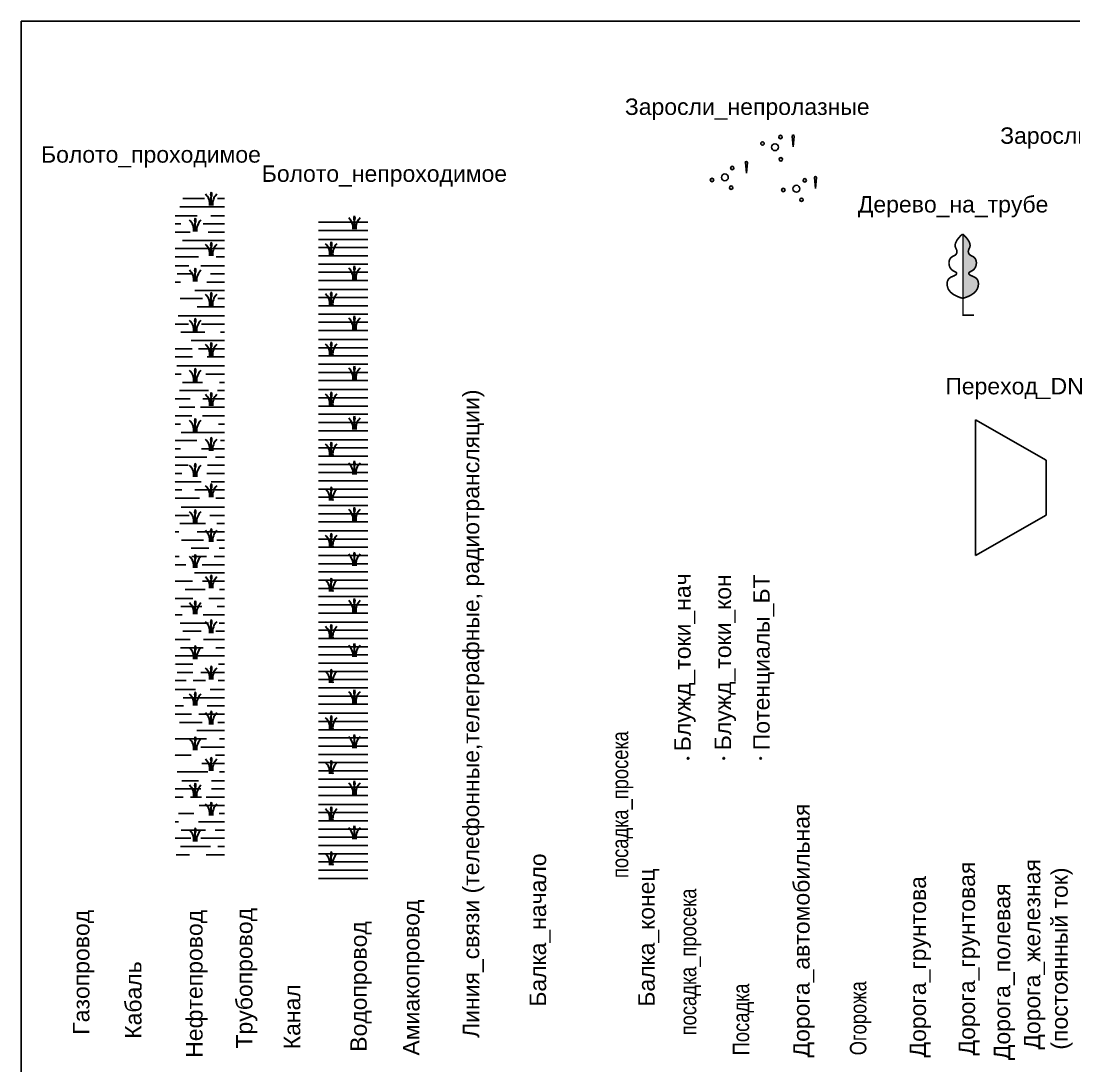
# Model space of a CAD drawing. Header units: millimetres. Extents: x -226 to 1784, y 0 to 1137.
# Drawn here: x -226.4 to -162.3, y 176.4 to 239.9 of the extents above; entities that cross this region are included whole.
import ezdxf

# ---------------------------------------------------------------- set-up
doc = ezdxf.new("R2010")
doc.units = ezdxf.units.MM
doc.layers.add('Перешкоди', color=7, linetype='Continuous')
doc.layers.add('Текст', color=7, linetype='Continuous')
doc.styles.get("Standard").update_dxf_attribs({"font": 'arial.ttf'})

# ---------------------------------------------------------------- blocks, each defined once
blk = doc.blocks.new('Дерево_на_трубе')
at = {"layer": 'Перешкоди', "linetype": 'ByBlock', "lineweight": 15}
blk.add_hatch(color=3, dxfattribs=at).paths.add_polyline_path([(0.784, 2.982), (0.803, 3.057), (0.813, 3.138), (0.813, 3.219), (0.802, 3.293), (0.781, 3.362), (0.75, 3.424), (0.708, 3.48), (0.656, 3.529), (0.593, 3.573), (0.52, 3.61), (0.449, 3.647), (0.394, 3.69), (0.355, 3.739), (0.331, 3.794), (0.322, 3.854), (0.329, 3.921), (0.351, 3.993), (0.389, 4.072), (0.423, 4.156), (0.433, 4.247), (0.419, 4.344), (0.381, 4.447), (0.319, 4.557), (0.233, 4.673), (0.123, 4.796), (0, 4.914), (0, 1.025), (0.168, 1.079), (0.342, 1.149), (0.494, 1.227), (0.623, 1.312), (0.73, 1.405), (0.815, 1.505), (0.876, 1.613), (0.916, 1.728), (0.935, 1.842), (0.938, 1.946), (0.924, 2.04), (0.893, 2.124), (0.845, 2.198), (0.779, 2.262), (0.697, 2.317), (0.599, 2.362), (0.503, 2.401), (0.43, 2.44), (0.381, 2.478), (0.354, 2.516), (0.351, 2.553), (0.371, 2.59), (0.414, 2.626), (0.481, 2.661), (0.554, 2.7), (0.618, 2.744), (0.673, 2.795), (0.719, 2.851), (0.756, 2.914)])
at = {"layer": 'Перешкоди', "color": 3, "linetype": 'ByBlock', "lineweight": 15, "const_width": 0.1}
for points in [[(0.006, 1.015), (-0.191, 1.077), (-0.366, 1.146), (-0.518, 1.223), (-0.648, 1.307), (-0.756, 1.399), (-0.841, 1.499), (-0.903, 1.606), (-0.943, 1.721), (-0.964, 1.835), (-0.967, 1.938), (-0.954, 2.033), (-0.923, 2.117), (-0.875, 2.192), (-0.811, 2.256), (-0.729, 2.312), (-0.631, 2.357), (-0.535, 2.397), (-0.463, 2.436), (-0.414, 2.475), (-0.388, 2.513), (-0.385, 2.55), (-0.405, 2.587), (-0.448, 2.623), (-0.515, 2.658), (-0.589, 2.695), (-0.653, 2.739), (-0.709, 2.789), (-0.755, 2.845), (-0.793, 2.908), (-0.821, 2.976), (-0.84, 3.051), (-0.851, 3.132), (-0.851, 3.212), (-0.841, 3.287), (-0.821, 3.356), (-0.79, 3.418), (-0.748, 3.474), (-0.697, 3.524), (-0.634, 3.568), (-0.561, 3.606), (-0.491, 3.643), (-0.436, 3.687), (-0.397, 3.736), (-0.373, 3.791), (-0.365, 3.852), (-0.372, 3.918), (-0.395, 3.99), (-0.434, 4.068), (-0.468, 4.153), (-0.479, 4.243), (-0.465, 4.341), (-0.428, 4.444), (-0.367, 4.555), (-0.282, 4.671), (-0.173, 4.794), (-0.04, 4.924)], [(-0.029, 1.016), (0.168, 1.079), (0.342, 1.149), (0.494, 1.227), (0.623, 1.312), (0.73, 1.405), (0.815, 1.505), (0.876, 1.613), (0.916, 1.728), (0.935, 1.842), (0.938, 1.946), (0.924, 2.04), (0.893, 2.124), (0.845, 2.198), (0.779, 2.262), (0.697, 2.317), (0.599, 2.362), (0.503, 2.401), (0.43, 2.44), (0.381, 2.478), (0.354, 2.516), (0.351, 2.553), (0.371, 2.59), (0.414, 2.626), (0.481, 2.661), (0.554, 2.7), (0.618, 2.744), (0.673, 2.795), (0.719, 2.851), (0.756, 2.914), (0.784, 2.982), (0.803, 3.057), (0.813, 3.138), (0.813, 3.219), (0.802, 3.293), (0.781, 3.362), (0.75, 3.424), (0.708, 3.48), (0.656, 3.529), (0.593, 3.573), (0.52, 3.61), (0.449, 3.647), (0.394, 3.69), (0.355, 3.739), (0.331, 3.794), (0.322, 3.854), (0.329, 3.921), (0.351, 3.993), (0.389, 4.072), (0.423, 4.156), (0.433, 4.247), (0.419, 4.344), (0.381, 4.447), (0.319, 4.557), (0.233, 4.673), (0.123, 4.796), (-0.011, 4.925)], [(0, 4.965), (0, 0), (0.678, 0)]]:
    blk.add_lwpolyline(points, dxfattribs=at)
blk = doc.blocks.new('Переход_DN')
at = {"lineweight": -2}
for p, q in [((0, 0), (0, 4.134)), ((0, 4.134), (4.303, 1.666)), ((4.303, 1.666), (4.303, -1.666)), ((0, 0), (0, -4.134)), ((0, -4.134), (4.303, -1.666))]:
    blk.add_line(p, q, dxfattribs=at)
blk = doc.blocks.new('Блужд_токи_нач')
at = {"lineweight": -2}
blk.add_circle((0, 0), 0.05, dxfattribs=at)
blk = doc.blocks.new('Блужд_токи_кон')
at = {"lineweight": -2}
blk.add_circle((0, 0), 0.05, dxfattribs=at)
blk = doc.blocks.new('Потенциалы_БТ')
at = {"lineweight": -2}
blk.add_circle((0, 0), 0.05, dxfattribs=at)
blk = doc.blocks.new('Болото_непроходимое')
at = {"lineweight": -2}
for points in [[(0.688, 20.084, 0.262863), (0.688, 20.388, 0.262863)], [(-0.722, 18.508, 0.262863), (-0.722, 18.812, 0.262863)], [(0.688, 17.039, 0.262863), (0.688, 17.342, 0.262863)], [(-0.722, 15.463, 0.262863), (-0.722, 15.766, 0.262863)], [(0.688, 13.993, 0.262863), (0.688, 14.296, 0.262863)], [(-0.722, 12.417, 0.262863), (-0.722, 12.72, 0.262863)], [(0.688, 10.948, 0.262863), (0.688, 11.251, 0.262863)], [(-0.722, 9.372, 0.262863), (-0.722, 9.675, 0.262863)], [(0.688, 7.902, 0.262863), (0.688, 8.205, 0.262863)], [(-0.722, 6.326, 0.262863), (-0.722, 6.629, 0.262863)], [(0.688, 5.175, 0.262863), (0.688, 5.478, 0.262863)], [(-0.722, 3.599, 0.262863), (-0.722, 3.902, 0.262863)], [(0.688, 2.357, 0.262863), (0.688, 2.66, 0.262863)], [(-0.722, 0.781, 0.262863), (-0.722, 1.084, 0.262863)], [(0.688, -0.371, 0.262863), (0.688, -0.067, 0.262863)], [(-0.722, -1.947, 0.262863), (-0.722, -1.643, 0.262863)], [(0.688, -3.189, 0.262863), (0.688, -2.886, 0.262863)], [(-0.722, -4.765, 0.262863), (-0.722, -4.462, 0.262863)], [(0.688, -5.916, 0.262863), (0.688, -5.613, 0.262863)], [(-0.722, -7.492, 0.262863), (-0.722, -7.189, 0.262863)], [(0.688, -8.734, 0.262863), (0.688, -8.431, 0.262863)], [(-0.722, -10.31, 0.262863), (-0.722, -10.007, 0.262863)], [(0.688, -11.462, 0.262863), (0.688, -11.159, 0.262863)], [(-0.722, -13.038, 0.262863), (-0.722, -12.734, 0.262863)], [(0.688, -14.28, 0.262863), (0.688, -13.977, 0.262863)], [(-0.722, -15.856, 0.262863), (-0.722, -15.553, 0.262863)], [(0.688, -17.007, 0.262863), (0.688, -16.704, 0.262863)], [(-0.722, -18.583, 0.262863), (-0.722, -18.28, 0.262863)]]:
    blk.add_hatch(color=3, dxfattribs=at).paths.add_polyline_path(points)
at = {"color": 142, "lineweight": -2}
for p, q in [((-1.5, 20), (1.5, 20)), ((-1.5, 19.5), (1.5, 19.5)), ((-1.5, 18.954, 0.386), (1.5, 18.954, 0.386)), ((-1.5, 18.454, 0.386), (1.5, 18.454, 0.386)), ((-1.5, 17.954, 0.386), (1.5, 17.954, 0.386)), ((-1.5, 17.454, 0.386), (1.5, 17.454, 0.386)), ((-1.5, 16.954, 0.386), (1.5, 16.954, 0.386)), ((-1.5, 16.454), (1.5, 16.454, 0.386)), ((-1.5, 15.909, 0.773), (1.5, 15.909, 0.773)), ((-1.5, 15.409, 0.773), (1.5, 15.409, 0.773)), ((-1.5, 14.909, 0.773), (1.5, 14.909, 0.773)), ((-1.5, 14.409, 0.386), (1.5, 14.409, 0.386)), ((-1.5, 13.909, 0.386), (1.5, 13.909, 0.386)), ((-1.5, 13.409, 0.386), (1.5, 13.409, 0.386)), ((-1.5, 12.863, 0.773), (1.5, 12.863, 0.773)), ((-1.5, 12.363, 0.773), (1.5, 12.363, 0.773)), ((-1.5, 11.863, 0.773), (1.5, 11.863, 0.773)), ((-1.5, 11.363, 0.773), (1.5, 11.363, 0.773)), ((-1.5, 10.863, 0.773), (1.5, 10.863, 0.773)), ((-1.5, 10.363, 0.773), (1.5, 10.363, 0.773)), ((-1.5, 9.818, 1.159), (1.5, 9.818, 1.159)), ((-1.5, 9.318, 1.159), (1.5, 9.318, 1.159)), ((-1.5, 8.818, 1.159), (1.5, 8.818, 1.159)), ((-1.5, 8.318, 1.159), (1.5, 8.318, 1.159)), ((-1.5, 7.818, 1.159), (1.5, 7.818, 1.159)), ((-1.5, 7.318, 1.159), (1.5, 7.318, 1.159)), ((-1.5, 6.772, 1.546), (1.5, 6.772, 1.546)), ((-1.5, 6.272, 1.546), (1.5, 6.272, 1.546)), ((-1.5, 5.772, 1.546), (1.5, 5.772, 1.546)), ((-1.5, 5.272, 1.546), (1.5, 5.272, 1.546)), ((-1.5, 4.772, 1.546), (1.5, 4.772, 1.546)), ((-1.5, 4.272, 1.546), (1.5, 4.272, 1.546)), ((-1.5, 3.772), (1.5, 3.772, 1.546)), ((-1.5, 3.272, 1.546), (1.5, 3.272, 1.546)), ((-1.5, 2.772, 1.546), (1.5, 2.772, 1.546)), ((-1.5, 2.272, 1.546), (1.5, 2.272, 1.546)), ((-1.5, 1.772, 1.546), (1.5, 1.772, 1.546)), ((-1.5, 1.227, 1.932), (1.5, 1.227, 1.932)), ((-1.5, 0.727, 1.932), (1.5, 0.727, 1.932)), ((-1.5, 0.227, 1.932), (1.5, 0.227, 1.932)), ((-1.5, -0.273, 1.932), (1.5, -0.273, 1.932)), ((-1.5, -0.773, 1.932), (1.5, -0.773, 1.932)), ((-1.5, -1.273, 1.932), (1.5, -1.273, 1.932)), ((-1.5, -1.773, 1.932), (1.5, -1.773, 1.932)), ((-1.5, -2.273, 1.932), (1.5, -2.273, 1.932)), ((-1.5, -2.773, 1.932), (1.5, -2.773, 1.932)), ((-1.5, -3.273, 1.932), (1.5, -3.273, 1.932)), ((-1.5, -3.773, 1.932), (1.5, -3.773, 1.932)), ((-1.5, -4.319, 2.318), (1.5, -4.319, 2.318)), ((-1.5, -4.819, 2.318), (1.5, -4.819, 2.318)), ((-1.5, -5.319, 2.318), (1.5, -5.319, 2.318)), ((-1.5, -5.819, 2.318), (1.5, -5.819, 2.318)), ((-1.5, -6.319, 2.318), (1.5, -6.319, 2.318)), ((-1.5, -6.819, 2.318), (1.5, -6.819, 2.318)), ((-1.5, -7.319, 2.318), (1.5, -7.319, 2.318)), ((-1.5, -7.819, 2.318), (1.5, -7.819, 2.318)), ((-1.5, -8.319, 2.318), (1.5, -8.319, 2.318)), ((-1.5, -8.819, 2.318), (1.5, -8.819, 2.318)), ((-1.5, -9.319, 2.318), (1.5, -9.319, 2.318)), ((-1.5, -9.864, 2.705), (1.5, -9.864, 2.705)), ((-1.5, -10.364, 2.705), (1.5, -10.364, 2.705)), ((-1.5, -10.864, 2.705), (1.5, -10.864, 2.705)), ((-1.5, -11.364, 2.705), (1.5, -11.364, 2.705)), ((-1.5, -11.864, 2.705), (1.5, -11.864, 2.705)), ((-1.5, -12.364, 2.705), (1.5, -12.364, 2.705)), ((-1.5, -12.864, 2.705), (1.5, -12.864, 2.705)), ((-1.5, -13.364, 2.705), (1.5, -13.364, 2.705)), ((-1.5, -13.864, 2.705), (1.5, -13.864, 2.705)), ((-1.5, -14.364, 2.705), (1.5, -14.364, 2.705)), ((-1.5, -14.864, 2.705), (1.5, -14.864, 2.705)), ((-1.5, -15.41, 3.091), (1.5, -15.41, 3.091)), ((-1.5, -15.91, 3.091), (1.5, -15.91, 3.091)), ((-1.5, -16.41, 3.091), (1.5, -16.41, 3.091)), ((-1.5, -16.91, 3.091), (1.5, -16.91, 3.091)), ((-1.5, -17.41, 3.091), (1.5, -17.41, 3.091)), ((-1.5, -17.91, 3.091), (1.5, -17.91, 3.091)), ((-1.5, -18.41, 3.091), (1.5, -18.41, 3.091)), ((-1.5, -18.91, 3.091), (1.5, -18.91, 3.091)), ((-1.5, -19.41, 3.091), (1.5, -19.41, 3.091)), ((-1.5, -19.91, 3.091), (1.5, -19.91, 3.091))]:
    blk.add_line(p, q, dxfattribs=at)
at = {"color": 3, "lineweight": 30}
for p, q in [((0.688, 19.565, 0.136), (0.688, 20.084, 0.136)), ((-0.722, 17.989, 0.386), (-0.722, 18.508, 0.386)), ((0.688, 16.519, 0.523), (0.688, 17.039, 0.523)), ((-0.722, 14.943, 0.773), (-0.722, 15.463, 0.773)), ((0.688, 13.474, 0.523), (0.688, 13.993, 0.523)), ((-0.722, 11.898, 0.773), (-0.722, 12.417, 0.773)), ((0.688, 10.428, 0.909), (0.688, 10.948, 0.909)), ((-0.722, 8.852, 1.159), (-0.722, 9.372, 1.159)), ((0.688, 7.383, 1.296), (0.688, 7.902, 1.296)), ((-0.722, 5.807, 1.546), (-0.722, 6.326, 1.546)), ((0.688, 4.656, 1.296), (0.688, 5.175, 1.296)), ((-0.722, 3.08, 1.546), (-0.722, 3.599, 1.546)), ((0.688, 1.837, 1.682), (0.688, 2.357, 1.682)), ((-0.722, 0.261, 1.932), (-0.722, 0.781, 1.932)), ((0.688, -0.89, 1.682), (0.688, -0.371, 1.682)), ((-0.722, -2.466, 1.932), (-0.722, -1.947, 1.932)), ((0.688, -3.708, 2.068), (0.688, -3.189, 2.068)), ((-0.722, -5.284, 2.318), (-0.722, -4.765, 2.318)), ((0.688, -6.435, 2.068), (0.688, -5.916, 2.068)), ((-0.722, -8.011, 2.318), (-0.722, -7.492, 2.318)), ((0.688, -9.254, 2.455), (0.688, -8.734, 2.455)), ((-0.722, -10.83, 2.705), (-0.722, -10.31, 2.705)), ((0.688, -11.981, 2.455), (0.688, -11.462, 2.455)), ((-0.722, -13.557, 2.705), (-0.722, -13.038, 2.705)), ((0.688, -14.799, 2.841), (0.688, -14.28, 2.841)), ((-0.722, -16.375, 3.091), (-0.722, -15.856, 3.091)), ((0.688, -17.527, 2.841), (0.688, -17.007, 2.841)), ((-0.722, -19.103, 3.091), (-0.722, -18.583, 3.091))]:
    blk.add_line(p, q, dxfattribs=at)
at = {"lineweight": -2}
blk.add_line((-1.568, -2.773, 1.932), (-1.568, -2.773, 2.318), dxfattribs=at)
at = {"color": 3, "lineweight": 30}
for centre, start, end in [((-0.191, 19.66, 0.136), 353.12409, 48.43869), ((1.563, 19.66, 0.136), 131.56131, 186.87591), ((-1.601, 18.084, 0.386), 353.12409, 48.43869), ((0.154, 18.084, 0.386), 131.56131, 186.87591), ((-0.191, 16.615, 0.523), 353.12409, 48.43869), ((1.563, 16.615, 0.523), 131.56131, 186.87591), ((-1.601, 15.039, 0.773), 353.12409, 48.43869), ((0.154, 15.039, 0.773), 131.56131, 186.87591), ((-0.191, 13.569, 0.523), 353.12409, 48.43869), ((1.563, 13.569, 0.523), 131.56131, 186.87591), ((-1.601, 11.993, 0.773), 353.12409, 48.43869), ((0.154, 11.993, 0.773), 131.56131, 186.87591), ((-0.191, 10.524, 0.909), 353.12409, 48.43869), ((1.563, 10.524, 0.909), 131.56131, 186.87591), ((-1.601, 8.948, 1.159), 353.12409, 48.43869), ((0.154, 8.948, 1.159), 131.56131, 186.87591), ((-0.191, 7.478, 1.296), 353.12409, 48.43869), ((1.563, 7.478, 1.296), 131.56131, 186.87591), ((-1.601, 5.902, 1.546), 353.12409, 48.43869), ((0.154, 5.902, 1.546), 131.56131, 186.87591), ((-0.191, 4.751, 1.296), 353.12409, 48.43869), ((1.563, 4.751, 1.296), 131.56131, 186.87591), ((-1.601, 3.175, 1.932), 353.12409, 48.43869), ((0.154, 3.175, 1.546), 131.56131, 186.87591), ((-0.191, 1.933, 1.682), 353.12409, 48.43869), ((1.563, 1.933, 1.682), 131.56131, 186.87591), ((-1.601, 0.357, 1.932), 353.12409, 48.43869), ((0.154, 0.357, 1.932), 131.56131, 186.87591), ((-0.191, -0.795, 1.682), 353.12409, 48.43869), ((1.563, -0.795, 1.682), 131.56131, 186.87591), ((-1.601, -2.37, 2.318), 353.12409, 48.43869), ((0.154, -2.37, 1.932), 131.56131, 186.87591), ((-0.191, -3.613, 2.068), 353.12409, 48.43869), ((1.563, -3.613, 2.068), 131.56131, 186.87591), ((-1.601, -5.189, 2.318), 353.12409, 48.43869), ((0.154, -5.189, 2.318), 131.56131, 186.87591), ((-0.191, -6.34, 2.068), 353.12409, 48.43869), ((1.563, -6.34, 2.068), 131.56131, 186.87591), ((-1.601, -7.916, 2.705), 353.12409, 48.43869), ((0.154, -7.916, 2.318), 131.56131, 186.87591), ((-0.191, -9.158, 2.455), 353.12409, 48.43869), ((1.563, -9.158, 2.455), 131.56131, 186.87591), ((-1.601, -10.734, 2.705), 353.12409, 48.43869), ((0.154, -10.734, 2.705), 131.56131, 186.87591), ((-0.191, -11.886, 2.455), 353.12409, 48.43869), ((1.563, -11.886, 2.455), 131.56131, 186.87591), ((-1.601, -13.462, 3.091), 353.12409, 48.43869), ((0.154, -13.462, 2.705), 131.56131, 186.87591), ((-0.191, -14.704, 2.841), 353.12409, 48.43869), ((1.563, -14.704, 2.841), 131.56131, 186.87591), ((-1.601, -16.28, 3.091), 353.12409, 48.43869), ((0.154, -16.28, 3.091), 131.56131, 186.87591), ((-0.191, -17.431, 2.841), 353.12409, 48.43869), ((1.563, -17.431, 2.841), 131.56131, 186.87591), ((-1.601, -19.007, 3.477), 353.12409, 48.43869), ((0.154, -19.007, 3.091), 131.56131, 186.87591)]:
    blk.add_arc(centre, 0.797, start, end, dxfattribs=at)
at = {"color": 3, "lineweight": -2}
for centre, start, end in [((0.956, 20.236, 0.136), 150.54453, 209.45547), ((0.419, 20.236, 0.136), 330.54453, 29.45547), ((-0.454, 18.66, 0.386), 150.54453, 209.45547), ((-0.99, 18.66, 0.386), 330.54453, 29.45547), ((0.956, 17.19, 0.523), 150.54453, 209.45547), ((0.419, 17.19, 0.523), 330.54453, 29.45547), ((-0.454, 15.614, 0.773), 150.54453, 209.45547), ((-0.99, 15.614, 0.773), 330.54453, 29.45547), ((0.956, 14.145, 0.523), 150.54453, 209.45547), ((0.419, 14.145, 0.523), 330.54453, 29.45547), ((-0.454, 12.569, 0.773), 150.54453, 209.45547), ((-0.99, 12.569, 0.773), 330.54453, 29.45547), ((0.956, 11.099, 0.909), 150.54453, 209.45547), ((0.419, 11.099, 0.909), 330.54453, 29.45547), ((-0.454, 9.523, 1.159), 150.54453, 209.45547), ((-0.99, 9.523, 1.159), 330.54453, 29.45547), ((0.956, 8.054, 1.296), 150.54453, 209.45547), ((0.419, 8.054, 1.296), 330.54453, 29.45547), ((-0.454, 6.478, 1.546), 150.54453, 209.45547), ((-0.99, 6.478, 1.546), 330.54453, 29.45547), ((0.956, 5.327, 1.296), 150.54453, 209.45547), ((0.419, 5.327, 1.296), 330.54453, 29.45547), ((-0.454, 3.751, 1.546), 150.54453, 209.45547), ((-0.99, 3.751, 1.546), 330.54453, 29.45547), ((0.956, 2.508, 1.682), 150.54453, 209.45547), ((0.419, 2.508, 1.682), 330.54453, 29.45547), ((-0.454, 0.932, 1.932), 150.54453, 209.45547), ((-0.99, 0.932, 1.932), 330.54453, 29.45547), ((0.956, -0.219, 1.682), 150.54453, 209.45547), ((0.419, -0.219, 1.682), 330.54453, 29.45547), ((-0.454, -1.795, 1.932), 150.54453, 209.45547), ((-0.99, -1.795, 1.932), 330.54453, 29.45547), ((0.956, -3.037, 2.068), 150.54453, 209.45547), ((0.419, -3.037, 2.068), 330.54453, 29.45547), ((-0.454, -4.613, 2.318), 150.54453, 209.45547), ((-0.99, -4.613, 2.318), 330.54453, 29.45547), ((0.956, -5.765, 2.068), 150.54453, 209.45547), ((0.419, -5.765, 2.068), 330.54453, 29.45547), ((-0.454, -7.341, 2.318), 150.54453, 209.45547), ((-0.99, -7.341, 2.318), 330.54453, 29.45547), ((0.956, -8.583, 2.455), 150.54453, 209.45547), ((0.419, -8.583, 2.455), 330.54453, 29.45547), ((-0.454, -10.159, 2.705), 150.54453, 209.45547), ((-0.99, -10.159, 2.705), 330.54453, 29.45547), ((0.956, -11.31, 2.455), 150.54453, 209.45547), ((0.419, -11.31, 2.455), 330.54453, 29.45547), ((-0.454, -12.886, 2.705), 150.54453, 209.45547), ((-0.99, -12.886, 2.705), 330.54453, 29.45547), ((0.956, -14.128, 2.841), 150.54453, 209.45547), ((0.419, -14.128, 2.841), 330.54453, 29.45547), ((-0.454, -15.704, 3.091), 150.54453, 209.45547), ((-0.99, -15.704, 3.091), 330.54453, 29.45547), ((0.956, -16.856, 2.841), 150.54453, 209.45547), ((0.419, -16.856, 2.841), 330.54453, 29.45547), ((-0.454, -18.432, 3.091), 150.54453, 209.45547), ((-0.99, -18.432, 3.091), 330.54453, 29.45547)]:
    blk.add_arc(centre, 0.308, start, end, dxfattribs=at)
blk = doc.blocks.new('Болото_проходимое')
at = {"lineweight": -2}
for points in [[(0.688, 20.084, 0.262863), (0.688, 20.388, 0.262863)], [(-0.285, 18.508, 0.262863), (-0.285, 18.812, 0.262863)], [(0.688, 17.039, 0.262863), (0.688, 17.342, 0.262863)], [(-0.285, 15.463, 0.262863), (-0.285, 15.766, 0.262863)], [(0.688, 13.993, 0.262863), (0.688, 14.296, 0.262863)], [(-0.285, 12.417, 0.262863), (-0.285, 12.72, 0.262863)], [(0.688, 10.948, 0.262863), (0.688, 11.251, 0.262863)], [(-0.285, 9.372, 0.262863), (-0.285, 9.675, 0.262863)], [(0.688, 7.902, 0.262863), (0.688, 8.205, 0.262863)], [(-0.285, 6.326, 0.262863), (-0.285, 6.629, 0.262863)], [(0.688, 5.175, 0.262863), (0.688, 5.478, 0.262863)], [(-0.285, 3.599, 0.262863), (-0.285, 3.902, 0.262863)], [(0.688, 2.357, 0.262863), (0.688, 2.66, 0.262863)], [(-0.285, 0.781, 0.262863), (-0.285, 1.084, 0.262863)], [(0.688, -0.371, 0.262863), (0.688, -0.067, 0.262863)], [(-0.285, -1.947, 0.262863), (-0.285, -1.643, 0.262863)], [(0.688, -3.189, 0.262863), (0.688, -2.886, 0.262863)], [(-0.285, -4.765, 0.262863), (-0.285, -4.462, 0.262863)], [(0.688, -5.916, 0.262863), (0.688, -5.613, 0.262863)], [(-0.285, -7.492, 0.262863), (-0.285, -7.189, 0.262863)], [(0.688, -8.734, 0.262863), (0.688, -8.431, 0.262863)], [(-0.285, -10.31, 0.262863), (-0.285, -10.007, 0.262863)], [(0.688, -11.462, 0.262863), (0.688, -11.159, 0.262863)], [(-0.285, -13.038, 0.262863), (-0.285, -12.734, 0.262863)], [(0.688, -14.28, 0.262863), (0.688, -13.977, 0.262863)], [(-0.285, -15.856, 0.262863), (-0.285, -15.553, 0.262863)], [(0.688, -17.007, 0.262863), (0.688, -16.704, 0.262863)], [(-0.285, -18.583, 0.262863), (-0.285, -18.28, 0.262863)]]:
    blk.add_hatch(color=3, dxfattribs=at).paths.add_polyline_path(points)
at = {"color": 142, "lineweight": -2}
for p, q in [((-1.033, 20), (0.271, 20)), ((1.075, 20), (1.5, 20)), ((-1.23, 19.5), (1.5, 19.5)), ((-1.5, 18.954), (-0.174, 18.954, 0.386)), ((0.671, 18.954, 0.386), (1.5, 18.954, 0.386)), ((-1.5, 18.454), (-1.16, 18.454, 0.386)), ((-1.5, 17.954), (-0.587, 17.954, 0.386)), ((0.197, 18.454, 0.386), (1.5, 18.454, 0.386)), ((0.513, 17.954, 0.386), (1.5, 17.954, 0.386)), ((-1.055, 17.454, 0.386), (1.5, 17.454, 0.386)), ((-1.5, 16.954), (1.5, 16.954, 0.386)), ((-1.5, 16.454), (-0.095, 16.454, 0.386)), ((0.982, 16.454, 0.386), (1.5, 16.454, 0.386)), ((-1.5, 15.909), (-0.666, 15.909, 0.773)), ((-1.392, 15.409, 0.773), (-0.538, 15.409, 0.773)), ((0.061, 15.909, 0.773), (1.5, 15.909, 0.773)), ((0.643, 15.409, 0.773), (1.5, 15.409, 0.773)), ((-1.5, 14.909), (-1.179, 14.909, 0.773)), ((0.43, 14.909, 0.773), (1.5, 14.909, 0.773)), ((-0.309, 14.409, 0.386), (1.5, 14.409, 0.386)), ((-1.204, 13.909, 0.386), (0.151, 13.909, 0.386)), ((1.087, 13.909, 0.386), (1.5, 13.909, 0.386)), ((-1.323, 12.863, 0.773), (1.5, 12.863, 0.773)), ((-0.161, 13.409, 0.386), (1.5, 13.409, 0.386)), ((-1.5, 12.363), (-0.688, 12.363, 0.209)), ((0.091, 12.363, 0.41), (0.123, 12.363, 0.418)), ((0.123, 12.363, 0.418), (1.5, 12.363, 0.773)), ((-1.161, 11.863, 0.773), (0.294, 11.863, 0.773)), ((1.254, 11.863, 0.773), (1.5, 11.863, 0.773)), ((-0.536, 11.363, 0.773), (1.5, 11.363, 0.773)), ((-1.5, 10.863), (-0.474, 10.863, 0.773)), ((-1.5, 10.363), (-0.445, 10.363, 0.773)), ((-0.086, 10.863, 0.773), (1.5, 10.863, 0.773)), ((0.441, 10.363, 0.773), (1.5, 10.363, 0.773)), ((-1.409, 9.818, 1.159), (1.5, 9.818, 1.159)), ((-1.5, 9.318), (-1.139, 9.318, 1.159)), ((0.351, 9.318, 1.159), (1.5, 9.318, 1.159)), ((-1.053, 8.818, 0.238), (0.158, 8.818, 0.885)), ((1.199, 8.818, 1.159), (1.5, 8.818, 1.159)), ((-1.5, 7.818), (-0.588, 7.818, 1.159)), ((-1.247, 8.318, 0.145), (0.526, 8.318, 1.159)), ((0.174, 7.818, 1.159), (1.5, 7.818, 1.159)), ((1.064, 8.318, 1.159), (1.5, 8.318, 1.159)), ((-1.262, 7.318, 1.159), (-0.311, 7.318, 1.159)), ((0.035, 7.318, 1.159), (1.5, 7.318, 1.159)), ((-1.5, 6.772), (-0.487, 6.772, 1.546)), ((0.149, 6.772, 1.546), (1.5, 6.772, 1.546)), ((-1.5, 6.272), (-1.173, 6.272, 1.546)), ((-1.135, 5.772, 1.546), (1.5, 5.772, 1.546)), ((1.14, 6.272, 1.546), (1.5, 6.272, 1.546)), ((-1.5, 5.272), (-0.181, 5.272, 1.546)), ((1.255, 5.272, 1.546), (1.5, 5.272, 1.546)), ((-1.5, 4.772), (-1.182, 4.772, 1.546)), ((0.1, 4.772, 1.546), (1.5, 4.772, 1.546)), ((-1.5, 4.272), (0.428, 4.272, 1.546)), ((0.956, 4.272, 1.546), (1.5, 4.272, 1.546)), ((-1.5, 3.772), (-0.709, 3.772, 0.891)), ((-1.5, 3.272), (-1.097, 3.272, 1.546)), ((0.414, 3.272, 1.546), (1.5, 3.272, 1.546)), ((0.471, 3.772, 1.546), (1.5, 3.772, 1.546)), ((-1.5, 2.772), (0.086, 2.772, 1.546)), ((0.688, 2.772, 1.546), (1.5, 2.772, 1.546)), ((-1.5, 2.272), (-1.097, 2.272, 1.546)), ((-0.313, 2.272, 1.546), (1.5, 2.272, 1.546)), ((-1.5, 1.772), (-0.034, 1.772, 1.546)), ((0.963, 1.772, 1.546), (1.5, 1.772, 1.546)), ((-1.5, 0.727), (-0.643, 0.727, 1.932)), ((-1.149, 1.227, 1.932), (1.5, 1.227, 1.932)), ((0.606, 0.727, 1.932), (1.5, 0.727, 1.932)), ((-1.214, 0.227, 1.932), (0.335, 0.227, 1.932)), ((1.032, 0.227, 1.932), (1.5, 0.227, 1.932)), ((-1.5, -0.273), (-1.273, -0.273, 1.932)), ((-0.169, -0.273, 1.932), (1.5, -0.273, 1.932)), ((-1.127, -0.773, 1.932), (0.209, -0.773, 1.932)), ((-0.537, -1.273, 1.932), (0.548, -1.273, 1.932)), ((1.032, -0.773, 1.932), (1.5, -0.773, 1.932)), ((1.177, -1.273, 1.932), (1.5, -1.273, 1.932)), ((-1.5, -1.773), (-1.263, -1.773, 1.932)), ((-0.498, -1.773, 1.932), (0.403, -1.773, 1.932)), ((0.868, -1.773, 1.932), (1.5, -1.773, 1.932)), ((-1.5, -2.273), (-0.862, -2.273, 1.932)), ((0.132, -2.273, 1.932), (1.5, -2.273, 1.932)), ((-0.333, -2.773, 1.932), (1.5, -2.773, 1.932)), ((-1.5, -3.273), (-0.454, -3.273, 1.932)), ((-0.905, -3.773, 1.932), (0.33, -3.773, 1.932)), ((0.166, -3.273, 1.932), (1.5, -3.273, 1.932)), ((1.195, -3.773, 1.932), (1.5, -3.773, 1.932)), ((-1.5, -4.319), (-0.438, -4.319, 2.318)), ((0.54, -4.319, 2.318), (1.5, -4.319, 2.318)), ((-1.169, -4.819, 2.318), (0.121, -4.819, 2.318)), ((1.056, -4.819, 2.318), (1.5, -4.819, 2.318)), ((-1.5, -5.319), (-1.072, -5.319, 2.318)), ((0.196, -5.319, 2.318), (1.5, -5.319, 2.318)), ((-1.204, -5.819, 2.318), (0.531, -5.819, 2.318)), ((-1.039, -6.319, 2.318), (0.081, -6.319, 2.318)), ((0.973, -6.319, 2.318), (1.5, -6.319, 2.318)), ((1.172, -5.819, 2.318), (1.5, -5.819, 2.318)), ((-1.5, -6.819), (-0.593, -6.819, 2.318)), ((0.214, -6.819, 2.318), (1.5, -6.819, 2.318)), ((-1.172, -7.319, 2.318), (0.19, -7.319, 2.318)), ((0.973, -7.319, 2.318), (1.5, -7.319, 2.318)), ((-1.5, -7.819), (1.5, -7.819, 2.318)), ((-1.485, -8.319, 2.318), (-0.425, -8.319, 2.318)), ((1.13, -8.319, 2.318), (1.5, -8.319, 2.318)), ((-1.376, -8.819, 2.318), (-0.436, -8.819, 2.318)), ((0.062, -8.819, 2.318), (1.5, -8.819, 2.318)), ((-1.5, -9.319), (-0.827, -9.319, 2.318)), ((-0.4, -9.319, 2.318), (0.347, -9.319, 2.318)), ((1.106, -9.319, 2.318), (1.5, -9.319, 2.318)), ((-1.5, -9.864), (-0.267, -9.864, 2.705)), ((0.624, -9.864, 2.705), (1.5, -9.864, 2.705)), ((-1.5, -10.864), (-1.002, -10.864, 2.705)), ((-1.026, -10.364, 2.705), (1.5, -10.364, 2.705)), ((0.444, -10.864, 2.705), (1.5, -10.864, 2.705)), ((-1.5, -11.364), (-0.521, -11.364, 2.705)), ((-0.074, -11.364, 2.705), (1.5, -11.364, 2.705)), ((-1.231, -11.864, 2.705), (0.13, -11.864, 2.705)), ((1.094, -11.864, 2.705), (1.5, -11.864, 2.705)), ((-0.195, -12.364, 2.705), (1.5, -12.364, 2.705)), ((-1.5, -12.864), (0.394, -12.864, 2.705)), ((0.056, -13.364, 2.705), (1.5, -13.364, 2.705)), ((1.191, -12.864, 2.705), (1.5, -12.864, 2.705)), ((-1.5, -13.864), (-0.539, -13.864, 2.705)), ((0.948, -13.864, 2.705), (1.5, -13.864, 2.705)), ((0.11, -14.364, 2.705), (1.5, -14.364, 2.705)), ((-1.38, -14.864, 2.705), (0.488, -14.864, 2.705)), ((1.187, -14.864, 2.705), (1.5, -14.864, 2.705)), ((-1.5, -15.91), (0.055, -15.91, 3.091)), ((-1.102, -15.41, 3.091), (-0.088, -15.41, 3.091)), ((0.699, -15.41, 3.091), (1.5, -15.41, 3.091)), ((0.711, -15.91, 3.091), (1.5, -15.91, 3.091)), ((-1.5, -16.41), (-1.018, -16.41, 3.091)), ((-0.577, -16.41, 3.091), (0.103, -16.41, 3.091)), ((0.389, -16.41, 3.091), (1.5, -16.41, 3.091)), ((-0.052, -16.91, 3.091), (1.5, -16.91, 3.091)), ((-1.5, -17.91), (-1.304, -17.91, 3.091)), ((-1.304, -17.41, 3.091), (-0.374, -17.41, 3.091)), ((-0.088, -17.91, 3.091), (1.5, -17.91, 3.091)), ((1.164, -17.41, 3.091), (1.5, -17.41, 3.091)), ((-1.149, -18.41, 3.091), (0.341, -18.41, 3.091)), ((0.926, -18.41, 3.091), (1.5, -18.41, 3.091)), ((-1.5, -18.91), (-0.549, -18.91, 3.091)), ((0.066, -18.91, 3.091), (1.5, -18.91, 3.091)), ((-1.179, -19.41, 3.091), (0.651, -19.41, 3.091)), ((1.101, -19.41, 3.091), (1.5, -19.41, 3.091)), ((-1.448, -19.91, 3.091), (-0.624, -19.91, 3.091)), ((0.381, -19.91, 3.091), (1.5, -19.91, 3.091))]:
    blk.add_line(p, q, dxfattribs=at)
at = {"color": 3, "lineweight": 30}
for p, q in [((0.688, 19.565, 0.136), (0.688, 20.084, 0.136)), ((-0.285, 17.989, 0.386), (-0.285, 18.508, 0.386)), ((0.688, 16.519, 0.523), (0.688, 17.039, 0.523)), ((-0.285, 14.943, 0.773), (-0.285, 15.463, 0.773)), ((0.688, 13.474, 0.523), (0.688, 13.993, 0.523)), ((-0.285, 11.898, 0.773), (-0.285, 12.417, 0.773)), ((0.688, 10.428, 0.909), (0.688, 10.948, 0.909)), ((-0.285, 8.852, 1.159), (-0.285, 9.372, 1.159)), ((0.688, 7.383, 1.296), (0.688, 7.902, 1.296)), ((-0.285, 5.807, 1.546), (-0.285, 6.326, 1.546)), ((0.688, 4.656, 1.296), (0.688, 5.175, 1.296)), ((-0.285, 3.08, 1.546), (-0.285, 3.599, 1.546)), ((0.688, 1.837, 1.682), (0.688, 2.357, 1.682)), ((-0.285, 0.261, 1.932), (-0.285, 0.781, 1.932)), ((0.688, -0.89, 1.682), (0.688, -0.371, 1.682)), ((-0.285, -2.466, 1.932), (-0.285, -1.947, 1.932)), ((0.688, -3.708, 2.068), (0.688, -3.189, 2.068)), ((-0.285, -5.284, 2.318), (-0.285, -4.765, 2.318)), ((0.688, -6.435, 2.068), (0.688, -5.916, 2.068)), ((-0.285, -8.011, 2.318), (-0.285, -7.492, 2.318)), ((0.688, -9.254, 2.455), (0.688, -8.734, 2.455)), ((-0.285, -10.83, 2.705), (-0.285, -10.31, 2.705)), ((0.688, -11.981, 2.455), (0.688, -11.462, 2.455)), ((-0.285, -13.557, 2.705), (-0.285, -13.038, 2.705)), ((0.688, -14.799, 2.841), (0.688, -14.28, 2.841)), ((-0.285, -16.375, 3.091), (-0.285, -15.856, 3.091)), ((0.688, -17.527, 2.841), (0.688, -17.007, 2.841)), ((-0.285, -19.103, 3.091), (-0.285, -18.583, 3.091))]:
    blk.add_line(p, q, dxfattribs=at)
at = {"lineweight": -2}
for p, q in [((-1.568, 2.772, 1.546), (-1.568, 2.772, 1.932)), ((-1.568, -8.319, 2.318), (-1.568, -8.319, 2.705)), ((-1.568, -13.864, 2.705), (-1.568, -13.864, 3.091))]:
    blk.add_line(p, q, dxfattribs=at)
at = {"color": 3, "lineweight": 30}
for centre, start, end in [((-0.191, 19.66, 0.136), 353.12409, 48.43869), ((1.563, 19.66, 0.136), 131.56131, 186.87591), ((-1.164, 18.084, 0.386), 353.12409, 48.43869), ((0.591, 18.084, 0.386), 131.56131, 186.87591), ((-0.191, 16.615, 0.523), 353.12409, 48.43869), ((1.563, 16.615, 0.523), 131.56131, 186.87591), ((-1.164, 15.039, 0.773), 353.12409, 48.43869), ((0.591, 15.039, 0.773), 131.56131, 186.87591), ((-0.191, 13.569, 0.523), 353.12409, 48.43869), ((1.563, 13.569, 0.523), 131.56131, 186.87591), ((-1.164, 11.993, 0.773), 353.12409, 48.43869), ((0.591, 11.993, 0.773), 131.56131, 186.87591), ((-0.191, 10.524, 0.909), 353.12409, 48.43869), ((1.563, 10.524, 0.909), 131.56131, 186.87591), ((-1.164, 8.948, 1.159), 353.12409, 48.43869), ((0.591, 8.948, 1.159), 131.56131, 186.87591), ((-0.191, 7.478, 1.296), 353.12409, 48.43869), ((1.563, 7.478, 1.296), 131.56131, 186.87591), ((-1.164, 5.902, 1.546), 353.12409, 48.43869), ((0.591, 5.902, 1.546), 131.56131, 186.87591), ((-0.191, 4.751, 1.296), 353.12409, 48.43869), ((1.563, 4.751, 1.296), 131.56131, 186.87591), ((-1.164, 3.175, 1.932), 353.12409, 48.43869), ((0.591, 3.175, 1.546), 131.56131, 186.87591), ((-0.191, 1.933, 1.682), 353.12409, 48.43869), ((1.563, 1.933, 1.682), 131.56131, 186.87591), ((-1.164, 0.357, 1.932), 353.12409, 48.43869), ((0.591, 0.357, 1.932), 131.56131, 186.87591), ((-0.191, -0.795, 1.682), 353.12409, 48.43869), ((1.563, -0.795, 1.682), 131.56131, 186.87591), ((-1.164, -2.37, 2.318), 353.12409, 48.43869), ((0.591, -2.37, 1.932), 131.56131, 186.87591), ((-0.191, -3.613, 2.068), 353.12409, 48.43869), ((1.563, -3.613, 2.068), 131.56131, 186.87591), ((-1.164, -5.189, 2.318), 353.12409, 48.43869), ((0.591, -5.189, 2.318), 131.56131, 186.87591), ((-0.191, -6.34, 2.068), 353.12409, 48.43869), ((1.563, -6.34, 2.068), 131.56131, 186.87591), ((-1.164, -7.916, 2.705), 353.12409, 48.43869), ((0.591, -7.916, 2.318), 131.56131, 186.87591), ((-0.191, -9.158, 2.455), 353.12409, 48.43869), ((1.563, -9.158, 2.455), 131.56131, 186.87591), ((-1.164, -10.734, 2.705), 353.12409, 48.43869), ((0.591, -10.734, 2.705), 131.56131, 186.87591), ((-0.191, -11.886, 2.455), 353.12409, 48.43869), ((1.563, -11.886, 2.455), 131.56131, 186.87591), ((-1.164, -13.462, 3.091), 353.12409, 48.43869), ((0.591, -13.462, 2.705), 131.56131, 186.87591), ((-0.191, -14.704, 2.841), 353.12409, 48.43869), ((1.563, -14.704, 2.841), 131.56131, 186.87591), ((-1.164, -16.28, 3.091), 353.12409, 48.43869), ((0.591, -16.28, 3.091), 131.56131, 186.87591), ((-0.191, -17.431, 2.841), 353.12409, 48.43869), ((1.563, -17.431, 2.841), 131.56131, 186.87591), ((-1.164, -19.007, 3.477), 353.12409, 48.43869), ((0.591, -19.007, 3.091), 131.56131, 186.87591)]:
    blk.add_arc(centre, 0.797, start, end, dxfattribs=at)
at = {"color": 3, "lineweight": -2}
for centre, start, end in [((0.956, 20.236, 0.136), 150.54453, 209.45547), ((0.419, 20.236, 0.136), 330.54453, 29.45547), ((-0.016, 18.66, 0.386), 150.54453, 209.45547), ((-0.553, 18.66, 0.386), 330.54453, 29.45547), ((0.956, 17.19, 0.523), 150.54453, 209.45547), ((0.419, 17.19, 0.523), 330.54453, 29.45547), ((-0.016, 15.614, 0.773), 150.54453, 209.45547), ((-0.553, 15.614, 0.773), 330.54453, 29.45547), ((0.956, 14.145, 0.523), 150.54453, 209.45547), ((0.419, 14.145, 0.523), 330.54453, 29.45547), ((-0.016, 12.569, 0.773), 150.54453, 209.45547), ((-0.553, 12.569, 0.773), 330.54453, 29.45547), ((0.956, 11.099, 0.909), 150.54453, 209.45547), ((0.419, 11.099, 0.909), 330.54453, 29.45547), ((-0.016, 9.523, 1.159), 150.54453, 209.45547), ((-0.553, 9.523, 1.159), 330.54453, 29.45547), ((0.956, 8.054, 1.296), 150.54453, 209.45547), ((0.419, 8.054, 1.296), 330.54453, 29.45547), ((-0.016, 6.478, 1.546), 150.54453, 209.45547), ((-0.553, 6.478, 1.546), 330.54453, 29.45547), ((0.956, 5.327, 1.296), 150.54453, 209.45547), ((0.419, 5.327, 1.296), 330.54453, 29.45547), ((-0.016, 3.751, 1.546), 150.54453, 209.45547), ((-0.553, 3.751, 1.546), 330.54453, 29.45547), ((0.956, 2.508, 1.682), 150.54453, 209.45547), ((0.419, 2.508, 1.682), 330.54453, 29.45547), ((-0.016, 0.932, 1.932), 150.54453, 209.45547), ((-0.553, 0.932, 1.932), 330.54453, 29.45547), ((0.956, -0.219, 1.682), 150.54453, 209.45547), ((0.419, -0.219, 1.682), 330.54453, 29.45547), ((-0.016, -1.795, 1.932), 150.54453, 209.45547), ((-0.553, -1.795, 1.932), 330.54453, 29.45547), ((0.956, -3.037, 2.068), 150.54453, 209.45547), ((0.419, -3.037, 2.068), 330.54453, 29.45547), ((-0.016, -4.613, 2.318), 150.54453, 209.45547), ((-0.553, -4.613, 2.318), 330.54453, 29.45547), ((0.956, -5.765, 2.068), 150.54453, 209.45547), ((0.419, -5.765, 2.068), 330.54453, 29.45547), ((-0.016, -7.341, 2.318), 150.54453, 209.45547), ((-0.553, -7.341, 2.318), 330.54453, 29.45547), ((0.956, -8.583, 2.455), 150.54453, 209.45547), ((0.419, -8.583, 2.455), 330.54453, 29.45547), ((-0.016, -10.159, 2.705), 150.54453, 209.45547), ((-0.553, -10.159, 2.705), 330.54453, 29.45547), ((0.956, -11.31, 2.455), 150.54453, 209.45547), ((0.419, -11.31, 2.455), 330.54453, 29.45547), ((-0.016, -12.886, 2.705), 150.54453, 209.45547), ((-0.553, -12.886, 2.705), 330.54453, 29.45547), ((0.956, -14.128, 2.841), 150.54453, 209.45547), ((0.419, -14.128, 2.841), 330.54453, 29.45547), ((-0.016, -15.704, 3.091), 150.54453, 209.45547), ((-0.553, -15.704, 3.091), 330.54453, 29.45547), ((0.956, -16.856, 2.841), 150.54453, 209.45547), ((0.419, -16.856, 2.841), 330.54453, 29.45547), ((-0.016, -18.432, 3.091), 150.54453, 209.45547), ((-0.553, -18.432, 3.091), 330.54453, 29.45547)]:
    blk.add_arc(centre, 0.308, start, end, dxfattribs=at)
blk = doc.blocks.new('Заросли_непролазные')
at = {"lineweight": -2}
h = blk.add_hatch(color=256, dxfattribs=at)
h.set_gradient(color2=(0, 0, 0), one_color=1)
h.paths.add_polyline_path([(4.997, 2.69, 0.962298), (4.872, 2.69), (4.934, 2.037)])
h.paths.add_polyline_path([(2.082, 0.424), (2.145, 1.078, 0.962298), (2.02, 1.078)])
h.paths.add_polyline_path([(6.344, 0.16, 0.962298), (6.219, 0.16), (6.282, -0.493)])
h = blk.add_hatch(color=256, dxfattribs=at)
h.set_gradient(color1=(0, 0, 5), color2=(0, 0, 0), one_color=1)
h.paths.add_polyline_path([(4.262, 2.627, 1), (4.052, 2.627, 1)])
h.paths.add_polyline_path([(2.955, 2.233, 1), (3.166, 2.233, 1)])
h.paths.add_polyline_path([(4.287, 1.274, 1), (4.076, 1.274, 1)])
h = blk.add_hatch(color=256, dxfattribs=at)
h.set_gradient(color1=(5, 5, 5), color2=(0, 0, 0), one_color=1)
h.paths.add_polyline_path([(1.331, 0.742, 1), (1.12, 0.742, 1)])
h.paths.add_polyline_path([(-0.112, 0.015, 1), (0.099, 0.015, 1)])
h.paths.add_polyline_path([(1.262, -0.454, 1), (1.051, -0.454, 1)])
h = blk.add_hatch(color=256, dxfattribs=at)
h.set_gradient(color1=(5, 5, 5), color2=(0, 0, 0), one_color=1)
h.paths.add_polyline_path([(5.74, -0.007, 1), (5.529, -0.007, 1)])
h.paths.add_polyline_path([(4.225, -0.593, 1), (4.436, -0.593, 1)])
h.paths.add_polyline_path([(5.54, -1.187, 1), (5.329, -1.187, 1)])
for p, q in [((4.934, 2.037), (4.872, 2.69)), ((4.997, 2.69), (4.934, 2.037)), ((2.082, 0.424), (2.02, 1.078)), ((2.145, 1.078), (2.082, 0.424)), ((6.282, -0.493), (6.219, 0.16)), ((6.344, 0.16), (6.282, -0.493))]:
    blk.add_line(p, q, dxfattribs=at)
for centre, radius in [((4.157, 2.627), 0.105), ((3.061, 2.233), 0.105), ((3.825, 2.009), 0.21), ((4.181, 1.274), 0.105), ((1.225, 0.742), 0.105), ((-0.006, 0.015), 0.105), ((0.774, 0.175), 0.21), ((5.635, -0.007), 0.105), ((1.156, -0.454), 0.105), ((4.331, -0.593), 0.105), ((5.123, -0.52), 0.21), ((5.435, -1.187), 0.105)]:
    blk.add_circle(centre, radius, dxfattribs=at)
for centre in [(4.934, 2.688), (2.082, 1.075), (6.282, 0.158)]:
    blk.add_arc(centre, 0.0628, 2.20143, 177.79857, dxfattribs=at)

msp = doc.modelspace()

# ---------------------------------------------------------------- linework, layer by layer
at = {"layer": 'Перешкоди', "color": 1, "lineweight": -2}
msp.add_lwpolyline([(-226.368, 239.925), (-52.51, 239.925), (-52.51, 84.258), (-226.368, 84.258)], close=True, dxfattribs=at)

# ---------------------------------------------------------------- block references
at = {"lineweight": -2}
for name, p in [('Заросли_непролазные', (-184.33, 230.245)), ('Болото_проходимое', (-215.489, 209.135, -1.932)), ('Болото_непроходимое', (-206.775, 207.695, -1.932)), ('Дерево_на_трубе', (-169.07, 222.04)), ('Переход_DN', (-168.308, 211.548)), ('Блужд_токи_нач', (-185.789, 195.09)), ('Блужд_токи_кон', (-183.619, 195.09)), ('Потенциалы_БТ', (-181.38, 195.09))]:
    msp.add_blockref(name, p, dxfattribs=at)

# ---------------------------------------------------------------- texts
at = {"layer": 'Перешкоди', "lineweight": -2, "char_height": 1, "width": 6.27433, "attachment_point": 1, "rotation": 90}
for s, insert in [('Амиакопровод', (-203.131, 177.012)), ('Водопровод', (-206.338, 177.241)), ('Кабаль', (-220.043, 178.033)), ('Канал', (-210.384, 177.394))]:
    msp.add_mtext(s, dxfattribs=dict(at, insert=insert))
at = {"layer": 'Текст', "width": 0.8}
for s, p in [('посадка_просека', (-189.432, 187.805)), ('посадка_просека', (-185.292, 178.241)), ('Посадка', (-182.076, 177.025)), ('Огорожа', (-174.949, 177.025))]:
    msp.add_text(s, height=1, rotation=90, dxfattribs=at).set_placement(p)
at = {"layer": 'Текст', "char_height": 1, "attachment_point": 1}
for s, insert, width in [('Заросли_непролазные', (-189.637, 235.216), 4.88869), ('Заросли_пролазные', (-166.806, 233.46), 4.88869), ('Болото_проходимое', (-225.152, 232.314), 4.88869), ('Болото_непроходимое', (-211.724, 231.147), 4.88869), ('Дерево_на_трубе', (-175.466, 229.282), 12.05446), ('Переход_DN', (-170.145, 218.223), 4.88869)]:
    msp.add_mtext(s, dxfattribs=dict(at, insert=insert, width=width))
at = {"layer": 'Текст', "char_height": 1, "attachment_point": 1, "rotation": 90}
for s, insert, width in [('Линия_связи (телефонные,телеграфные, радиотрансляции)', (-199.496, 178.085), 46.0149), ('Блужд_токи_нач', (-186.634, 195.518), 6.94213), ('Потенциалы_БТ', (-181.832, 195.582), 6.94213), ('Блужд_токи_кон', (-184.178, 195.582), 6.94213), ('Дорога_автомобильная', (-179.399, 176.896), 12.05446), ('Балка_начало', (-195.431, 179.985), 12.05446), ('Балка_конец', (-188.826, 179.985), 12.05446), ('Дорога_грунтовая', (-169.339, 177.019), 12.05446), ('Дорога_железная\\P(постоянный ток)', (-165.368, 177.371), 12.05446), ('Дорога_грунтова', (-172.321, 176.896), 12.05446), ('Дорога_полевая', (-167.198, 176.734), 12.05446), ('Газопровод', (-223.212, 178.277), 12.05446), ('Нефтепровод', (-216.325, 176.876), 12.05446), ('Трубопровод', (-213.292, 177.438), 12.05446)]:
    msp.add_mtext(s, dxfattribs=dict(at, insert=insert, width=width))

doc.saveas('drawing.dxf')
